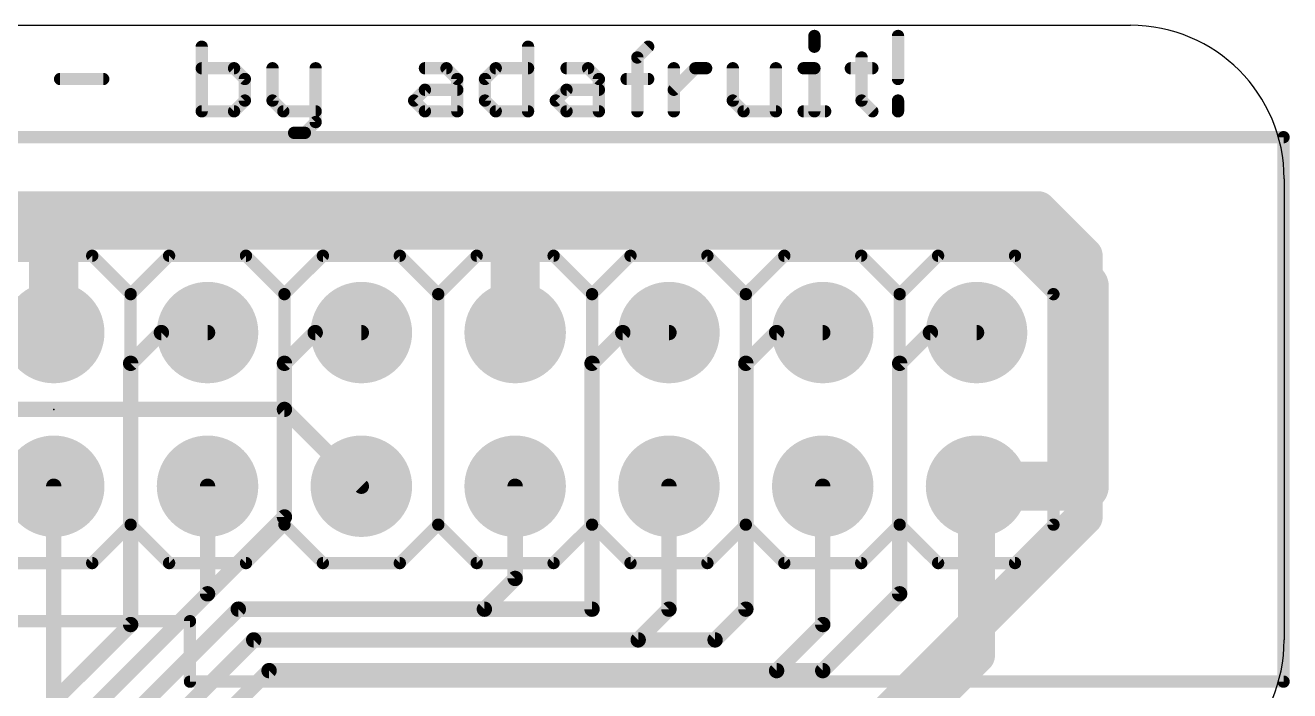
# Model space of a CAD drawing. Extents: x -20.4 to 20.4, y -21.6 to 33.
# Drawn here: x -0.47 to 20.41, y 22.02 to 33.02 of the extents above; entities that cross this region are included whole.
import ezdxf

# ---------------------------------------------------------------- set-up
doc = ezdxf.new("R2010")
doc.units = 0
for name, color, linetype in [('1', 12, 'CONTINUOUS'), ('16', 132, 'CONTINUOUS'), ('17', 110, 'CONTINUOUS'), ('20', 53, 'CONTINUOUS'), ('21', 40, 'CONTINUOUS'), ('23', 53, 'CONTINUOUS')]:
    doc.layers.add(name, color=color, linetype=linetype)

# ---------------------------------------------------------------- blocks, each defined once
blk = doc.blocks.new('ROUNDP')
at = {"const_width": 0.5}
blk.add_lwpolyline([(0, -0.25, 1), (0, 0.25, 1), (0, -0.25)], format="xyb", dxfattribs=at)

msp = doc.modelspace()

# ---------------------------------------------------------------- linework, layer by layer
at = {"layer": '1'}
for points, const_width in [([(-14.986, 29.972), (16.256, 29.972)], 0.6096), ([(16.256, 29.972), (17.018, 29.21)], 0.6096), ([(17.018, 29.21), (17.018, 24.892)], 0.6096), ([(3.81, 26.67), (-14.224, 26.67)], 0.254), ([(5.08, 25.4), (3.81, 26.67)], 0.254), ([(0, 25.4), (0, 21.844)], 0.254), ([(2.54, 25.4), (2.54, 23.622)], 0.254), ([(7.62, 25.4), (7.62, 23.876)], 0.254), ([(10.16, 25.4), (10.16, 23.368)], 0.254), ([(12.7, 25.4), (12.7, 23.114)], 0.254), ([(17.018, 24.892), (13.716, 21.59)], 0.6096), ([(7.62, 23.876), (7.112, 23.368)], 0.254), ([(2.54, 23.622), (0.254, 21.336)], 0.254), ([(3.048, 23.368), (0.762, 21.082)], 0.254), ([(7.112, 23.368), (3.048, 23.368)], 0.254), ([(10.16, 23.368), (9.652, 22.86)], 0.254), ([(12.7, 23.114), (11.938, 22.352)], 0.254), ([(3.302, 22.86), (1.27, 20.828)], 0.254), ([(9.652, 22.86), (3.302, 22.86)], 0.254), ([(3.556, 22.352), (1.778, 20.574)], 0.254), ([(11.938, 22.352), (3.556, 22.352)], 0.254)]:
    msp.add_lwpolyline(points, dxfattribs=dict(at, const_width=const_width))
for points, const_width in [([(16.3638, 30.0798, 1), (16.1482, 29.8642)], 0.3048), ([(16.256, 29.8196, 1), (16.256, 30.1244)], 0.3048), ([(17.1704, 29.21, 1), (16.8656, 29.21)], 0.3048), ([(16.9102, 29.1022, 1), (17.1258, 29.3178)], 0.3048), ([(3.8549, 26.7149, 1), (3.7651, 26.6251)], 0.127), ([(3.81, 26.6065, 1), (3.81, 26.7335)], 0.127), ([(0.0635, 25.4, 1), (-0.0635, 25.4)], 0.127), ([(2.6035, 25.4, 1), (2.4765, 25.4)], 0.127), ([(5.0351, 25.3551, 1), (5.1249, 25.4449)], 0.127), ([(7.6835, 25.4, 1), (7.5565, 25.4)], 0.127), ([(10.2235, 25.4, 1), (10.0965, 25.4)], 0.127), ([(12.7635, 25.4, 1), (12.6365, 25.4)], 0.127), ([(17.1258, 24.7842, 1), (16.9102, 24.9998)], 0.3048), ([(16.8656, 24.892, 1), (17.1704, 24.892)], 0.3048), ([(7.5565, 23.876, 1), (7.6835, 23.876)], 0.127), ([(7.6649, 23.8311, 1), (7.5751, 23.9209)], 0.127), ([(2.4765, 23.622, 1), (2.6035, 23.622)], 0.127), ([(2.5849, 23.5771, 1), (2.4951, 23.6669)], 0.127), ([(3.048, 23.4315, 1), (3.048, 23.3045)], 0.127), ([(3.0929, 23.3231, 1), (3.0031, 23.4129)], 0.127), ([(7.0671, 23.4129, 1), (7.1569, 23.3231)], 0.127), ([(7.112, 23.3045, 1), (7.112, 23.4315)], 0.127), ([(10.0965, 23.368, 1), (10.2235, 23.368)], 0.127), ([(10.2049, 23.3231, 1), (10.1151, 23.4129)], 0.127), ([(12.7449, 23.0691, 1), (12.6551, 23.1589)], 0.127), ([(3.302, 22.9235, 1), (3.302, 22.7965)], 0.127), ([(3.3469, 22.8151, 1), (3.2571, 22.9049)], 0.127), ([(9.652, 22.7965, 1), (9.652, 22.9235)], 0.127), ([(12.6365, 23.114, 1), (12.7635, 23.114)], 0.127), ([(9.6071, 22.9049, 1), (9.6969, 22.8151)], 0.127), ([(3.556, 22.4155, 1), (3.556, 22.2885)], 0.127), ([(3.6009, 22.3071, 1), (3.5111, 22.3969)], 0.127), ([(11.8931, 22.3969, 1), (11.9829, 22.3071)], 0.127), ([(11.938, 22.2885, 1), (11.938, 22.4155)], 0.127)]:
    msp.add_lwpolyline(points, format="xyb", dxfattribs=dict(at, const_width=const_width))
at = {"layer": '16'}
for points, const_width in [([(-3.81, 29.718), (0, 29.718)], 0.8128), ([(7.62, 29.718), (0, 29.718)], 0.8128), ([(0, 29.718), (0, 27.94)], 0.8128), ([(7.62, 27.94), (7.62, 29.718)], 0.8128), ([(16.002, 29.718), (7.62, 29.718)], 0.8128), ([(17.018, 28.702), (16.002, 29.718)], 0.8128), ([(17.018, 25.4), (17.018, 28.702)], 0.8128), ([(1.778, 27.94), (1.27, 27.432)], 0.254), ([(2.54, 27.94), (1.778, 27.94)], 0.254), ([(4.318, 27.94), (3.81, 27.432)], 0.254), ([(5.08, 27.94), (4.318, 27.94)], 0.254), ([(9.398, 27.94), (8.89, 27.432)], 0.254), ([(10.16, 27.94), (9.398, 27.94)], 0.254), ([(11.938, 27.94), (11.43, 27.432)], 0.254), ([(12.7, 27.94), (11.938, 27.94)], 0.254), ([(14.478, 27.94), (13.97, 27.432)], 0.254), ([(15.24, 27.94), (14.478, 27.94)], 0.254), ([(1.27, 27.432), (1.27, 23.114)], 0.254), ([(3.81, 27.432), (3.81, 24.892)], 0.254), ([(8.89, 27.432), (8.89, 23.368)], 0.254), ([(11.43, 27.432), (11.43, 23.368)], 0.254), ([(13.97, 27.432), (13.97, 23.622)], 0.254), ([(15.24, 25.4), (17.018, 25.4)], 0.8128), ([(15.24, 22.606), (15.24, 25.4)], 0.6096), ([(3.81, 24.892), (0.254, 21.336)], 0.254), ([(13.97, 23.622), (12.7, 22.352)], 0.254), ([(0.762, 21.082), (3.048, 23.368)], 0.254), ([(3.048, 23.368), (8.89, 23.368)], 0.254), ([(10.922, 22.86), (11.43, 23.368)], 0.254), ([(1.27, 23.114), (-0.254, 21.59)], 0.254), ([(1.27, 20.828), (3.302, 22.86)], 0.254), ([(3.302, 22.86), (10.922, 22.86)], 0.254), ([(14.224, 21.59), (15.24, 22.606)], 0.6096), ([(3.556, 22.352), (1.778, 20.574)], 0.254), ([(12.7, 22.352), (3.556, 22.352)], 0.254)]:
    msp.add_lwpolyline(points, dxfattribs=dict(at, const_width=const_width))
for points, const_width in [([(0, 29.9212, 1), (0, 29.5148)], 0.4064), ([(0.2032, 29.718, 1), (-0.2032, 29.718)], 0.4064), ([(0, 29.5148, 1), (0, 29.9212)], 0.4064), ([(7.8232, 29.718, 1), (7.4168, 29.718)], 0.4064), ([(7.62, 29.9212, 1), (7.62, 29.5148)], 0.4064), ([(7.62, 29.5148, 1), (7.62, 29.9212)], 0.4064), ([(16.1457, 29.8617, 1), (15.8583, 29.5743)], 0.4064), ([(16.002, 29.5148, 1), (16.002, 29.9212)], 0.4064), ([(17.2212, 28.702, 1), (16.8148, 28.702)], 0.4064), ([(16.8743, 28.5583, 1), (17.1617, 28.8457)], 0.4064), ([(-0.2032, 27.94, 1), (0.2032, 27.94)], 0.4064), ([(1.778, 28.0035, 1), (1.778, 27.8765)], 0.127), ([(1.8229, 27.8951, 1), (1.7331, 27.9849)], 0.127), ([(2.54, 27.8765, 1), (2.54, 28.0035)], 0.127), ([(4.318, 28.0035, 1), (4.318, 27.8765)], 0.127), ([(4.3629, 27.8951, 1), (4.2731, 27.9849)], 0.127), ([(5.08, 27.8765, 1), (5.08, 28.0035)], 0.127), ([(7.4168, 27.94, 1), (7.8232, 27.94)], 0.4064), ([(9.398, 28.0035, 1), (9.398, 27.8765)], 0.127), ([(9.4429, 27.8951, 1), (9.3531, 27.9849)], 0.127), ([(10.16, 27.8765, 1), (10.16, 28.0035)], 0.127), ([(11.938, 28.0035, 1), (11.938, 27.8765)], 0.127), ([(11.9829, 27.8951, 1), (11.8931, 27.9849)], 0.127), ([(12.7, 27.8765, 1), (12.7, 28.0035)], 0.127), ([(14.478, 28.0035, 1), (14.478, 27.8765)], 0.127), ([(14.5229, 27.8951, 1), (14.4331, 27.9849)], 0.127), ([(15.24, 27.8765, 1), (15.24, 28.0035)], 0.127), ([(1.3335, 27.432, 1), (1.2065, 27.432)], 0.127), ([(1.2251, 27.4769, 1), (1.3149, 27.3871)], 0.127), ([(3.8735, 27.432, 1), (3.7465, 27.432)], 0.127), ([(3.7651, 27.4769, 1), (3.8549, 27.3871)], 0.127), ([(8.9535, 27.432, 1), (8.8265, 27.432)], 0.127), ([(8.8451, 27.4769, 1), (8.9349, 27.3871)], 0.127), ([(11.4935, 27.432, 1), (11.3665, 27.432)], 0.127), ([(11.3851, 27.4769, 1), (11.4749, 27.3871)], 0.127), ([(14.0335, 27.432, 1), (13.9065, 27.432)], 0.127), ([(13.9251, 27.4769, 1), (14.0149, 27.3871)], 0.127), ([(15.24, 25.6032, 1), (15.24, 25.1968)], 0.4064), ([(15.3924, 25.4, 1), (15.0876, 25.4)], 0.3048), ([(17.018, 25.1968, 1), (17.018, 25.6032)], 0.4064), ([(16.8148, 25.4, 1), (17.2212, 25.4)], 0.4064), ([(3.7465, 24.892, 1), (3.8735, 24.892)], 0.127), ([(3.8549, 24.8471, 1), (3.7651, 24.9369)], 0.127), ([(13.9065, 23.622, 1), (14.0335, 23.622)], 0.127), ([(14.0149, 23.5771, 1), (13.9251, 23.6669)], 0.127), ([(3.048, 23.4315, 1), (3.048, 23.3045)], 0.127), ([(3.0929, 23.3231, 1), (3.0031, 23.4129)], 0.127), ([(8.8265, 23.368, 1), (8.9535, 23.368)], 0.127), ([(8.89, 23.3045, 1), (8.89, 23.4315)], 0.127), ([(11.3665, 23.368, 1), (11.4935, 23.368)], 0.127), ([(11.4749, 23.3231, 1), (11.3851, 23.4129)], 0.127), ([(1.3149, 23.0691, 1), (1.2251, 23.1589)], 0.127), ([(1.2065, 23.114, 1), (1.3335, 23.114)], 0.127), ([(3.302, 22.9235, 1), (3.302, 22.7965)], 0.127), ([(3.3469, 22.8151, 1), (3.2571, 22.9049)], 0.127), ([(10.922, 22.7965, 1), (10.922, 22.9235)], 0.127), ([(10.8771, 22.9049, 1), (10.9669, 22.8151)], 0.127), ([(15.3478, 22.4982, 1), (15.1322, 22.7138)], 0.3048), ([(15.0876, 22.606, 1), (15.3924, 22.606)], 0.3048), ([(3.556, 22.4155, 1), (3.556, 22.2885)], 0.127), ([(3.6009, 22.3071, 1), (3.5111, 22.3969)], 0.127), ([(12.6551, 22.3969, 1), (12.7449, 22.3071)], 0.127), ([(12.7, 22.2885, 1), (12.7, 22.4155)], 0.127)]:
    msp.add_lwpolyline(points, format="xyb", dxfattribs=dict(at, const_width=const_width))
at = {"layer": '20'}
for p, q in [((-17.78, 33.02), (17.78, 33.02)), ((20.32, 30.48), (20.32, 22.86))]:
    msp.add_line(p, q, dxfattribs=at)
for centre, start, end in [((17.78, 30.48), 0, 90), ((17.78, 22.86), 270, 0)]:
    msp.add_arc(centre, 2.54, start, end, dxfattribs=at)
at = {"layer": '21', "const_width": 0.2032}
for points in [[(12.5619, 32.8433), (12.5619, 32.6653)], [(13.9431, 32.8433), (13.9431, 32.1315)], [(2.4441, 32.6653), (2.4441, 31.5976)], [(7.8334, 32.6653), (7.8334, 31.5976)], [(9.6384, 32.4874), (9.8163, 32.6653)], [(9.6384, 31.5976), (9.6384, 32.4874)], [(13.3415, 32.4874), (13.3415, 31.7756)], [(2.9779, 32.3094), (2.4441, 32.3094)], [(3.1559, 32.1315), (2.9779, 32.3094)], [(3.6135, 32.3094), (3.6135, 31.7756)], [(4.3253, 32.3094), (4.3253, 31.4197)], [(6.1302, 32.3094), (6.4861, 32.3094)], [(6.4861, 32.3094), (6.6641, 32.1315)], [(7.1216, 32.1315), (7.2996, 32.3094)], [(7.2996, 32.3094), (7.8334, 32.3094)], [(8.469, 32.3094), (8.8249, 32.3094)], [(8.8249, 32.3094), (9.0028, 32.1315)], [(10.24, 31.5976), (10.24, 32.3094)], [(10.24, 31.9535), (10.5959, 32.3094)], [(10.5959, 32.3094), (10.7739, 32.3094)], [(11.2145, 32.3094), (11.2145, 31.7756)], [(11.9263, 31.5976), (11.9263, 32.3094)], [(12.3839, 32.3094), (12.5619, 32.3094)], [(12.5619, 32.3094), (12.5619, 31.5976)], [(13.1635, 32.3094), (13.5194, 32.3094)], [(0.1053, 32.1315), (0.8171, 32.1315)], [(3.1559, 31.7756), (3.1559, 32.1315)], [(6.6641, 32.1315), (6.6641, 31.5976)], [(7.1216, 31.7756), (7.1216, 32.1315)], [(9.0028, 32.1315), (9.0028, 31.5976)], [(9.4604, 32.1315), (9.8163, 32.1315)], [(5.9522, 31.7756), (6.1302, 31.9535)], [(6.1302, 31.9535), (6.6641, 31.9535)], [(8.291, 31.7756), (8.469, 31.9535)], [(8.469, 31.9535), (9.0028, 31.9535)], [(2.9779, 31.5976), (3.1559, 31.7756)], [(3.6135, 31.7756), (3.7914, 31.5976)], [(6.1302, 31.5976), (5.9522, 31.7756)], [(7.2996, 31.5976), (7.1216, 31.7756)], [(8.469, 31.5976), (8.291, 31.7756)], [(11.2145, 31.7756), (11.3925, 31.5976)], [(13.3415, 31.7756), (13.5194, 31.5976)], [(13.9431, 31.7756), (13.9431, 31.5976)], [(2.4441, 31.5976), (2.9779, 31.5976)], [(3.7914, 31.5976), (4.3253, 31.5976)], [(6.6641, 31.5976), (6.1302, 31.5976)], [(7.8334, 31.5976), (7.2996, 31.5976)], [(9.0028, 31.5976), (8.469, 31.5976)], [(11.3925, 31.5976), (11.9263, 31.5976)], [(12.3839, 31.5976), (12.7398, 31.5976)], [(4.1473, 31.2417), (3.9694, 31.2417)], [(4.3253, 31.4197), (4.1473, 31.2417)], [(20.31, 31.17), (-20.31, 31.17)], [(20.31, 31.17), (20.31, 22.17)], [(-0.635, 29.21), (0.635, 29.21)], [(0.635, 29.21), (1.27, 28.575)], [(1.27, 28.575), (1.905, 29.21)], [(1.905, 29.21), (3.175, 29.21)], [(3.175, 29.21), (3.81, 28.575)], [(3.81, 28.575), (4.445, 29.21)], [(4.445, 29.21), (5.715, 29.21)], [(5.715, 29.21), (6.35, 28.575)], [(6.35, 28.575), (6.985, 29.21)], [(6.985, 29.21), (8.255, 29.21)], [(8.255, 29.21), (8.89, 28.575)], [(8.89, 28.575), (9.525, 29.21)], [(9.525, 29.21), (10.795, 29.21)], [(10.795, 29.21), (11.43, 28.575)], [(11.43, 28.575), (12.065, 29.21)], [(12.065, 29.21), (13.335, 29.21)], [(13.97, 28.575), (13.335, 29.21)], [(13.97, 28.575), (14.605, 29.21)], [(15.875, 29.21), (14.605, 29.21)], [(15.875, 29.21), (16.51, 28.575)], [(1.27, 28.575), (1.27, 24.765)], [(3.81, 28.575), (3.81, 24.765)], [(6.35, 28.575), (6.35, 24.765)], [(8.89, 28.575), (8.89, 24.765)], [(11.43, 28.575), (11.43, 24.765)], [(13.97, 28.575), (13.97, 24.765)], [(16.51, 28.575), (16.51, 24.765)], [(1.27, 24.765), (0.635, 24.13)], [(1.27, 24.765), (1.905, 24.13)], [(3.81, 24.765), (3.175, 24.13)], [(3.81, 24.765), (4.445, 24.13)], [(6.35, 24.765), (5.715, 24.13)], [(6.35, 24.765), (6.985, 24.13)], [(8.89, 24.765), (8.255, 24.13)], [(8.89, 24.765), (9.525, 24.13)], [(11.43, 24.765), (10.795, 24.13)], [(11.43, 24.765), (12.065, 24.13)], [(13.97, 24.765), (13.335, 24.13)], [(13.97, 24.765), (14.605, 24.13)], [(16.51, 24.765), (15.875, 24.13)], [(0.635, 24.13), (-0.635, 24.13)], [(3.175, 24.13), (1.905, 24.13)], [(5.715, 24.13), (4.445, 24.13)], [(8.255, 24.13), (6.985, 24.13)], [(10.795, 24.13), (9.525, 24.13)], [(13.335, 24.13), (12.065, 24.13)], [(15.875, 24.13), (14.605, 24.13)], [(-2.25, 23.17), (2.25, 23.17)], [(2.25, 23.17), (2.25, 22.17)], [(2.25, 22.17), (20.31, 22.17)]]:
    msp.add_lwpolyline(points, dxfattribs=at)
at = {"layer": '21', "const_width": 0.1016}
for points in [[(12.6127, 32.8433, 1), (12.5111, 32.8433)], [(13.9939, 32.8433, 1), (13.8923, 32.8433)], [(2.4949, 32.6653, 1), (2.3933, 32.6653)], [(7.8842, 32.6653, 1), (7.7826, 32.6653)], [(9.6892, 32.4874, 1), (9.5876, 32.4874)], [(9.8523, 32.6294, 1), (9.7804, 32.7012)], [(12.5111, 32.6653, 1), (12.6127, 32.6653)], [(13.3923, 32.4874, 1), (13.2907, 32.4874)], [(2.4441, 32.3602, 1), (2.4441, 32.2586)], [(3.0138, 32.3453, 1), (2.942, 32.2735)], [(2.9779, 32.2586, 1), (2.9779, 32.3602)], [(3.6643, 32.3094, 1), (3.5627, 32.3094)], [(4.3761, 32.3094, 1), (4.2745, 32.3094)], [(6.1302, 32.3602, 1), (6.1302, 32.2586)], [(6.522, 32.3453, 1), (6.4502, 32.2735)], [(6.4861, 32.2586, 1), (6.4861, 32.3602)], [(7.2996, 32.3602, 1), (7.2996, 32.2586)], [(7.3355, 32.2735, 1), (7.2637, 32.3453)], [(7.8334, 32.2586, 1), (7.8334, 32.3602)], [(8.469, 32.3602, 1), (8.469, 32.2586)], [(8.8608, 32.3453, 1), (8.789, 32.2735)], [(8.8249, 32.2586, 1), (8.8249, 32.3602)], [(9.6025, 32.5233, 1), (9.6743, 32.4514)], [(10.2908, 32.3094, 1), (10.1892, 32.3094)], [(10.5959, 32.3602, 1), (10.5959, 32.2586)], [(10.6319, 32.2735, 1), (10.56, 32.3453)], [(10.7739, 32.2586, 1), (10.7739, 32.3602)], [(11.2653, 32.3094, 1), (11.1637, 32.3094)], [(11.9771, 32.3094, 1), (11.8755, 32.3094)], [(12.3839, 32.3602, 1), (12.3839, 32.2586)], [(12.6127, 32.3094, 1), (12.5111, 32.3094)], [(12.5619, 32.2586, 1), (12.5619, 32.3602)], [(13.1635, 32.3602, 1), (13.1635, 32.2586)], [(13.5194, 32.2586, 1), (13.5194, 32.3602)], [(0.1053, 32.1823, 1), (0.1053, 32.0807)], [(0.8171, 32.0807, 1), (0.8171, 32.1823)], [(3.2067, 32.1315, 1), (3.1051, 32.1315)], [(3.1199, 32.0955, 1), (3.1918, 32.1674)], [(6.7149, 32.1315, 1), (6.6133, 32.1315)], [(6.6281, 32.0955, 1), (6.7, 32.1674)], [(7.1724, 32.1315, 1), (7.0708, 32.1315)], [(7.0857, 32.1674, 1), (7.1576, 32.0955)], [(9.0536, 32.1315, 1), (8.952, 32.1315)], [(8.9669, 32.0955, 1), (9.0388, 32.1674)], [(9.4604, 32.1823, 1), (9.4604, 32.0807)], [(9.8163, 32.0807, 1), (9.8163, 32.1823)], [(13.8923, 32.1315, 1), (13.9939, 32.1315)], [(6.1302, 32.0043, 1), (6.1302, 31.9027)], [(6.1661, 31.9176, 1), (6.0943, 31.9894)], [(6.6641, 31.9027, 1), (6.6641, 32.0043)], [(8.469, 32.0043, 1), (8.469, 31.9027)], [(8.5049, 31.9176, 1), (8.4331, 31.9894)], [(9.0028, 31.9027, 1), (9.0028, 32.0043)], [(10.2041, 31.9894, 1), (10.276, 31.9176)], [(3.1051, 31.7756, 1), (3.2067, 31.7756)], [(3.1918, 31.7396, 1), (3.1199, 31.8115)], [(3.6494, 31.8115, 1), (3.5775, 31.7396)], [(3.5627, 31.7756, 1), (3.6643, 31.7756)], [(5.9882, 31.8115, 1), (5.9163, 31.7396)], [(5.9163, 31.8115, 1), (5.9882, 31.7396)], [(7.1576, 31.8115, 1), (7.0857, 31.7396)], [(7.0708, 31.7756, 1), (7.1724, 31.7756)], [(8.327, 31.8115, 1), (8.2551, 31.7396)], [(8.2551, 31.8115, 1), (8.327, 31.7396)], [(11.2504, 31.8115, 1), (11.1786, 31.7396)], [(11.1637, 31.7756, 1), (11.2653, 31.7756)], [(13.3774, 31.8115, 1), (13.3056, 31.7396)], [(13.2907, 31.7756, 1), (13.3923, 31.7756)], [(13.9939, 31.7756, 1), (13.8923, 31.7756)], [(2.4441, 31.6484, 1), (2.4441, 31.5468)], [(2.3933, 31.5976, 1), (2.4949, 31.5976)], [(2.942, 31.6335, 1), (3.0138, 31.5617)], [(2.9779, 31.5468, 1), (2.9779, 31.6484)], [(3.7914, 31.6484, 1), (3.7914, 31.5468)], [(3.7555, 31.5617, 1), (3.8273, 31.6335)], [(4.3253, 31.5468, 1), (4.3253, 31.6484)], [(6.1302, 31.6484, 1), (6.1302, 31.5468)], [(6.0943, 31.5617, 1), (6.1661, 31.6335)], [(6.6133, 31.5976, 1), (6.7149, 31.5976)], [(6.6641, 31.5468, 1), (6.6641, 31.6484)], [(7.2996, 31.6484, 1), (7.2996, 31.5468)], [(7.2637, 31.5617, 1), (7.3355, 31.6335)], [(7.7826, 31.5976, 1), (7.8842, 31.5976)], [(7.8334, 31.5468, 1), (7.8334, 31.6484)], [(8.469, 31.6484, 1), (8.469, 31.5468)], [(8.4331, 31.5617, 1), (8.5049, 31.6335)], [(8.952, 31.5976, 1), (9.0536, 31.5976)], [(9.0028, 31.5468, 1), (9.0028, 31.6484)], [(9.5876, 31.5976, 1), (9.6892, 31.5976)], [(10.1892, 31.5976, 1), (10.2908, 31.5976)], [(11.3925, 31.6484, 1), (11.3925, 31.5468)], [(11.3566, 31.5617, 1), (11.4284, 31.6335)], [(11.8755, 31.5976, 1), (11.9771, 31.5976)], [(11.9263, 31.5468, 1), (11.9263, 31.6484)], [(12.3839, 31.6484, 1), (12.3839, 31.5468)], [(12.5111, 31.5976, 1), (12.6127, 31.5976)], [(12.7398, 31.5468, 1), (12.7398, 31.6484)], [(13.4835, 31.5617, 1), (13.5553, 31.6335)], [(13.8923, 31.5976, 1), (13.9939, 31.5976)], [(3.9694, 31.2925, 1), (3.9694, 31.1909)], [(4.1114, 31.2776, 1), (4.1832, 31.2058)], [(4.1473, 31.1909, 1), (4.1473, 31.2925)], [(4.2745, 31.4197, 1), (4.3761, 31.4197)], [(4.3612, 31.3837, 1), (4.2893, 31.4556)], [(20.3608, 31.17, 1), (20.2592, 31.17)], [(20.31, 31.1192, 1), (20.31, 31.2208)], [(0.6709, 29.2459, 1), (0.5991, 29.1741)], [(0.635, 29.1592, 1), (0.635, 29.2608)], [(1.905, 29.2608, 1), (1.905, 29.1592)], [(1.9409, 29.1741, 1), (1.8691, 29.2459)], [(3.2109, 29.2459, 1), (3.1391, 29.1741)], [(3.175, 29.1592, 1), (3.175, 29.2608)], [(4.445, 29.2608, 1), (4.445, 29.1592)], [(4.4809, 29.1741, 1), (4.4091, 29.2459)], [(5.7509, 29.2459, 1), (5.6791, 29.1741)], [(5.715, 29.1592, 1), (5.715, 29.2608)], [(6.985, 29.2608, 1), (6.985, 29.1592)], [(7.0209, 29.1741, 1), (6.9491, 29.2459)], [(8.2909, 29.2459, 1), (8.2191, 29.1741)], [(8.255, 29.1592, 1), (8.255, 29.2608)], [(9.525, 29.2608, 1), (9.525, 29.1592)], [(9.5609, 29.1741, 1), (9.4891, 29.2459)], [(10.8309, 29.2459, 1), (10.7591, 29.1741)], [(10.795, 29.1592, 1), (10.795, 29.2608)], [(12.065, 29.2608, 1), (12.065, 29.1592)], [(12.1009, 29.1741, 1), (12.0291, 29.2459)], [(13.3709, 29.2459, 1), (13.2991, 29.1741)], [(13.335, 29.1592, 1), (13.335, 29.2608)], [(14.605, 29.2608, 1), (14.605, 29.1592)], [(14.6409, 29.1741, 1), (14.5691, 29.2459)], [(15.9109, 29.2459, 1), (15.8391, 29.1741)], [(15.875, 29.1592, 1), (15.875, 29.2608)], [(1.3208, 28.575, 1), (1.2192, 28.575)], [(1.2341, 28.6109, 1), (1.3059, 28.5391)], [(1.2341, 28.5391, 1), (1.3059, 28.6109)], [(3.8608, 28.575, 1), (3.7592, 28.575)], [(3.7741, 28.6109, 1), (3.8459, 28.5391)], [(3.7741, 28.5391, 1), (3.8459, 28.6109)], [(6.4008, 28.575, 1), (6.2992, 28.575)], [(6.3141, 28.6109, 1), (6.3859, 28.5391)], [(6.3141, 28.5391, 1), (6.3859, 28.6109)], [(8.9408, 28.575, 1), (8.8392, 28.575)], [(8.8541, 28.6109, 1), (8.9259, 28.5391)], [(8.8541, 28.5391, 1), (8.9259, 28.6109)], [(11.4808, 28.575, 1), (11.3792, 28.575)], [(11.3941, 28.6109, 1), (11.4659, 28.5391)], [(11.3941, 28.5391, 1), (11.4659, 28.6109)], [(14.0208, 28.575, 1), (13.9192, 28.575)], [(13.9341, 28.6109, 1), (14.0059, 28.5391)], [(13.9341, 28.5391, 1), (14.0059, 28.6109)], [(16.5608, 28.575, 1), (16.4592, 28.575)], [(16.4741, 28.5391, 1), (16.5459, 28.6109)], [(1.3059, 24.8009, 1), (1.2341, 24.7291)], [(1.3059, 24.7291, 1), (1.2341, 24.8009)], [(3.8459, 24.8009, 1), (3.7741, 24.7291)], [(3.8459, 24.7291, 1), (3.7741, 24.8009)], [(6.3859, 24.8009, 1), (6.3141, 24.7291)], [(6.3859, 24.7291, 1), (6.3141, 24.8009)], [(8.9259, 24.8009, 1), (8.8541, 24.7291)], [(8.9259, 24.7291, 1), (8.8541, 24.8009)], [(11.4659, 24.8009, 1), (11.3941, 24.7291)], [(11.4659, 24.7291, 1), (11.3941, 24.8009)], [(14.0059, 24.8009, 1), (13.9341, 24.7291)], [(14.0059, 24.7291, 1), (13.9341, 24.8009)], [(16.5459, 24.7291, 1), (16.4741, 24.8009)], [(1.2192, 24.765, 1), (1.3208, 24.765)], [(3.7592, 24.765, 1), (3.8608, 24.765)], [(6.2992, 24.765, 1), (6.4008, 24.765)], [(8.8392, 24.765, 1), (8.9408, 24.765)], [(11.3792, 24.765, 1), (11.4808, 24.765)], [(13.9192, 24.765, 1), (14.0208, 24.765)], [(16.4592, 24.765, 1), (16.5608, 24.765)], [(0.635, 24.0792, 1), (0.635, 24.1808)], [(1.905, 24.1808, 1), (1.905, 24.0792)], [(3.175, 24.0792, 1), (3.175, 24.1808)], [(4.445, 24.1808, 1), (4.445, 24.0792)], [(5.715, 24.0792, 1), (5.715, 24.1808)], [(6.985, 24.1808, 1), (6.985, 24.0792)], [(8.255, 24.0792, 1), (8.255, 24.1808)], [(9.525, 24.1808, 1), (9.525, 24.0792)], [(10.795, 24.0792, 1), (10.795, 24.1808)], [(12.065, 24.1808, 1), (12.065, 24.0792)], [(13.335, 24.0792, 1), (13.335, 24.1808)], [(14.605, 24.1808, 1), (14.605, 24.0792)], [(15.875, 24.0792, 1), (15.875, 24.1808)], [(0.5991, 24.1659, 1), (0.6709, 24.0941)], [(1.8691, 24.0941, 1), (1.9409, 24.1659)], [(3.1391, 24.1659, 1), (3.2109, 24.0941)], [(4.4091, 24.0941, 1), (4.4809, 24.1659)], [(5.6791, 24.1659, 1), (5.7509, 24.0941)], [(6.9491, 24.0941, 1), (7.0209, 24.1659)], [(8.2191, 24.1659, 1), (8.2909, 24.0941)], [(9.4891, 24.0941, 1), (9.5609, 24.1659)], [(10.7591, 24.1659, 1), (10.8309, 24.0941)], [(12.0291, 24.0941, 1), (12.1009, 24.1659)], [(13.2991, 24.1659, 1), (13.3709, 24.0941)], [(14.5691, 24.0941, 1), (14.6409, 24.1659)], [(15.8391, 24.1659, 1), (15.9109, 24.0941)], [(2.3008, 23.17, 1), (2.1992, 23.17)], [(2.25, 23.1192, 1), (2.25, 23.2208)], [(2.25, 22.2208, 1), (2.25, 22.1192)], [(2.1992, 22.17, 1), (2.3008, 22.17)], [(20.2592, 22.17, 1), (20.3608, 22.17)], [(20.31, 22.1192, 1), (20.31, 22.2208)]]:
    msp.add_lwpolyline(points, format="xyb", dxfattribs=at)
at = {"layer": '23'}
msp.add_point((0, 26.67), dxfattribs=at)

# ---------------------------------------------------------------- block references
at = {"layer": '17', "xscale": 1.6764, "yscale": 1.6764}
for p in [(0, 27.94), (0, 27.94), (2.54, 27.94), (2.54, 27.94), (5.08, 27.94), (5.08, 27.94), (7.62, 27.94), (7.62, 27.94), (10.16, 27.94), (10.16, 27.94), (12.7, 27.94), (12.7, 27.94), (15.24, 27.94), (15.24, 27.94), (0, 25.4), (0, 25.4), (2.54, 25.4), (2.54, 25.4), (5.08, 25.4), (5.08, 25.4), (7.62, 25.4), (7.62, 25.4), (10.16, 25.4), (10.16, 25.4), (12.7, 25.4), (12.7, 25.4), (15.24, 25.4), (15.24, 25.4)]:
    msp.add_blockref('ROUNDP', p, dxfattribs=at)

doc.saveas('drawing.dxf')
